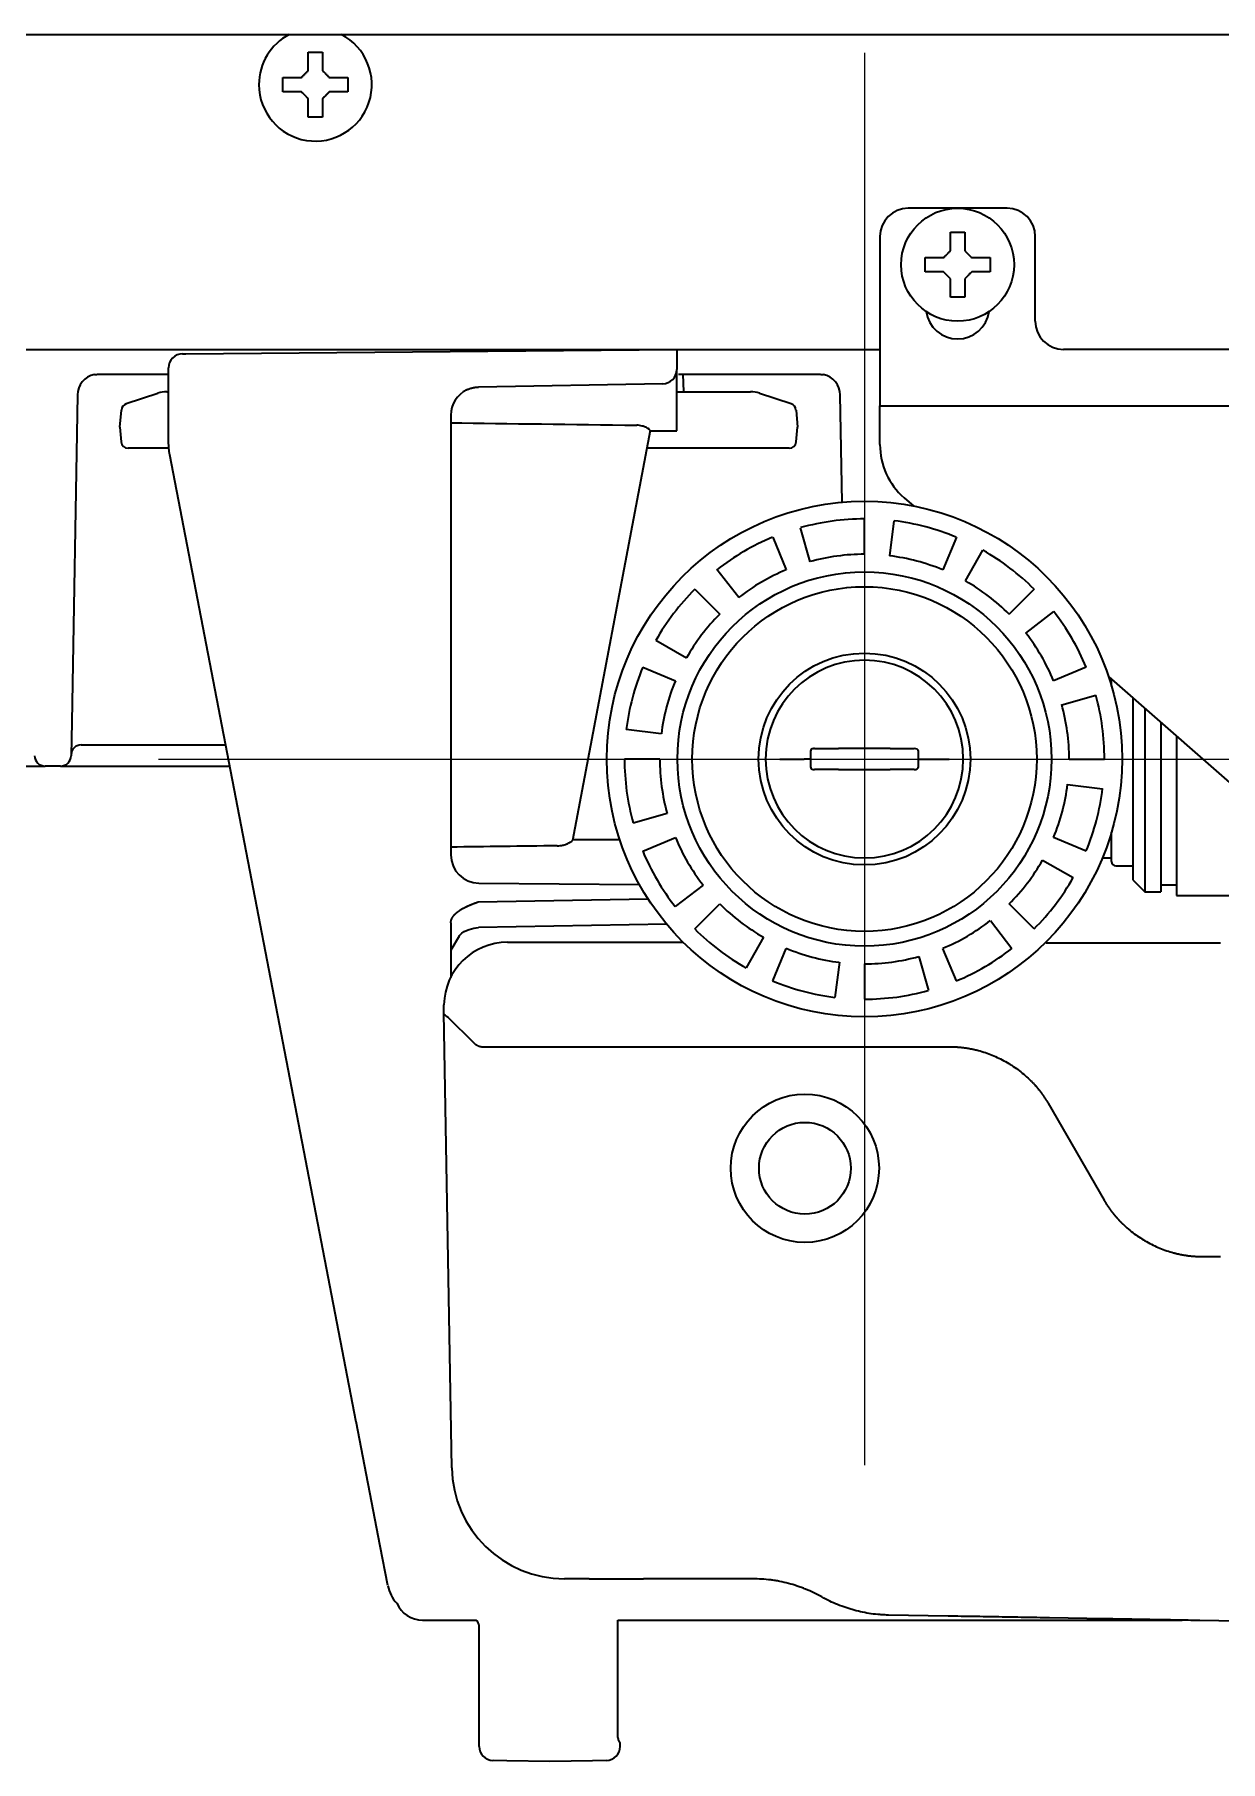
# Model space of a CAD drawing. Extents: x 5997 to 10491, y -672 to 3388.
# Drawn here: x 6518.2 to 6602.2, y 1270.9 to 1393.1 of the extents above; entities that cross this region are included whole.
import ezdxf

# ---------------------------------------------------------------- set-up
doc = ezdxf.new("R2010")
doc.units = 0
doc.header["$LTSCALE"] = 5
doc.layers.get('0').update_dxf_attribs({"linetype": 'CONTINUOUS', "lineweight": 0})
doc.layers.add('1', color=7, linetype='CONTINUOUS', true_color=0xffffff)

msp = doc.modelspace()

# ---------------------------------------------------------------- linework, layer by layer
at = {"color": 4}
for p, q in [((6576.97, 1391.83), (6576.97, 1291.83)), ((6526.97, 1341.83), (6626.97, 1341.83))]:
    msp.add_line(p, q, dxfattribs=at)
at = {"layer": '1', "color": 7, "linetype": 'Continuous', "lineweight": 35}
for p, q in [((6032.57, 1393.13), (6824.57, 1393.13)), ((6535.77, 1389.58), (6535.77, 1390.08)), ((6535.77, 1389.08), (6535.77, 1389.58)), ((6540.37, 1390.08), (6540.37, 1389.58)), ((6540.37, 1389.58), (6540.37, 1389.08)), ((6587.07, 1380.83), (6580.07, 1380.83)), ((6578.07, 1378.83), (6578.07, 1368.83)), ((6583.07, 1379.13), (6583.57, 1379.13)), ((6583.57, 1379.13), (6584.07, 1379.13)), ((6589.07, 1372.83), (6589.07, 1378.83)), ((6583.57, 1374.53), (6583.07, 1374.53)), ((6584.07, 1374.53), (6583.57, 1374.53)), ((6000.57, 1370.83), (6578.07, 1370.83)), ((6528.9, 1370.52), (6563.67, 1370.83)), ((6555.82, 1370.76), (6555.81, 1370.83)), ((6560.18, 1370.8), (6560.34, 1370.83)), ((6563.67, 1370.83), (6563.67, 1370.58)), ((6641.07, 1370.83), (6591.07, 1370.83)), ((6527.67, 1364.3), (6527.67, 1369.52)), ((6528.66, 1370.52), (6528.9, 1370.52)), ((6563.67, 1370.58), (6563.67, 1369.4)), ((6522.71, 1369.08), (6527.67, 1369.08)), ((6562.69, 1368.4), (6549.63, 1368.17)), ((6563.67, 1365.08), (6563.67, 1369.36)), ((6563.79, 1369.08), (6566.57, 1369.08)), ((6564.17, 1367.83), (6564.13, 1369.08)), ((6566.57, 1369.08), (6567.48, 1369.08)), ((6568.16, 1369.08), (6573.76, 1369.08)), ((6578.07, 1368.83), (6578.07, 1366.83)), ((6521.21, 1367.6), (6520.81, 1344.46)), ((6526.91, 1367.72), (6524.67, 1366.97)), ((6527.55, 1367.83), (6527.67, 1367.83)), ((6563.67, 1367.83), (6564.22, 1367.83)), ((6564.22, 1367.83), (6568.9, 1367.83)), ((6571.78, 1366.97), (6569.53, 1367.72)), ((6575.39, 1360.01), (6575.26, 1367.6)), ((6524.22, 1365.33), (6524.33, 1366.54)), ((6547.67, 1366.17), (6547.67, 1335)), ((6572.12, 1366.54), (6572.22, 1365.33)), ((6578.07, 1365.83), (6578.07, 1366.83)), ((6578.07, 1366.83), (6653.07, 1366.83)), ((6578.07, 1364.09), (6578.07, 1365.83)), ((6524.22, 1365.33), (6524.31, 1364.28)), ((6561.78, 1365.09), (6556.28, 1336.06)), ((6561.77, 1365.08), (6563.67, 1365.08)), ((6572.13, 1364.28), (6572.22, 1365.33)), ((6527.7, 1363.83), (6524.81, 1363.83)), ((6540.96, 1294.88), (6527.76, 1363.36)), ((6564.22, 1363.83), (6561.54, 1363.83)), ((6571.63, 1363.83), (6564.22, 1363.83)), ((6579.78, 1360.33), (6580.46, 1359.74)), ((6576.97, 1356.33), (6576.97, 1358.83)), ((6578.76, 1356.22), (6579.07, 1358.7)), ((6570.47, 1357.53), (6571.42, 1355.22)), ((6573.12, 1355.8), (6572.45, 1358.21)), ((6583.48, 1357.53), (6582.52, 1355.22)), ((6584.13, 1354.44), (6585.36, 1356.61)), ((6568.06, 1353.26), (6566.52, 1355.24)), ((6564.95, 1353.85), (6566.72, 1352.08)), ((6588.99, 1353.85), (6587.23, 1352.08)), ((6588.41, 1350.74), (6590.38, 1352.28)), ((6564.36, 1348.98), (6562.19, 1350.22)), ((6561.27, 1348.33), (6563.58, 1347.38)), ((6592.68, 1348.33), (6590.37, 1347.38)), ((6594.27, 1347.65), (6614.72, 1329.75)), ((6594.47, 1347), (6594.47, 1347.47)), ((6590.95, 1345.68), (6593.36, 1346.35)), ((6595.97, 1346.16), (6595.97, 1341.83)), ((6596.82, 1345.41), (6596.82, 1341.83)), ((6520.81, 1344.46), (6520.77, 1342.06)), ((6562.58, 1343.61), (6560.1, 1343.92)), ((6597.97, 1344.41), (6597.97, 1341.83)), ((6521.47, 1342.83), (6522.41, 1342.83)), ((6522.41, 1342.83), (6531.42, 1342.83)), ((6573.44, 1342.58), (6574.4, 1342.58)), ((6574.4, 1342.58), (6575.14, 1342.58)), ((6578.8, 1342.58), (6575.14, 1342.58)), ((6578.8, 1342.58), (6579.54, 1342.58)), ((6579.54, 1342.58), (6580.5, 1342.58)), ((6599.07, 1343.45), (6599.07, 1341.83)), ((6517.08, 1341.33), (6518.93, 1341.33)), ((6520.02, 1341.33), (6518.93, 1341.33)), ((6520.02, 1341.33), (6521.67, 1341.33)), ((6521.67, 1341.33), (6532.01, 1341.33)), ((6562.47, 1341.83), (6559.97, 1341.83)), ((6570.97, 1341.83), (6572.69, 1341.83)), ((6573.15, 1342.38), (6573.15, 1341.83)), ((6573.15, 1341.83), (6573.15, 1341.28)), ((6580.79, 1341.83), (6580.8, 1342.38)), ((6580.8, 1341.28), (6580.79, 1341.83)), ((6581.26, 1341.83), (6582.97, 1341.83)), ((6591.47, 1341.83), (6593.97, 1341.83)), ((6595.97, 1341.83), (6595.97, 1333.28)), ((6596.82, 1341.83), (6596.82, 1332.43)), ((6597.97, 1341.83), (6597.97, 1332.43)), ((6599.07, 1341.83), (6599.07, 1332.18)), ((6574.4, 1341.08), (6573.44, 1341.08)), ((6575.14, 1341.08), (6574.4, 1341.08)), ((6575.14, 1341.08), (6578.8, 1341.08)), ((6579.54, 1341.08), (6578.8, 1341.08)), ((6580.5, 1341.08), (6579.54, 1341.08)), ((6591.36, 1340.04), (6593.84, 1339.73)), ((6563, 1337.97), (6560.59, 1337.3)), ((6594.47, 1334.58), (6594.47, 1336.65)), ((6559.64, 1336.11), (6556.29, 1336.11)), ((6561.27, 1335.32), (6563.58, 1336.28)), ((6592.68, 1335.32), (6590.37, 1336.28)), ((6589.58, 1334.67), (6591.76, 1333.44)), ((6593.83, 1334.83), (6594.47, 1334.83)), ((6594.77, 1334.28), (6595.97, 1334.28)), ((6549.66, 1333.04), (6561.03, 1332.94)), ((6565.54, 1332.91), (6563.56, 1331.38)), ((6595.97, 1333.28), (6596.82, 1332.43)), ((6597.97, 1332.93), (6599.07, 1332.93)), ((6549.64, 1331.73), (6561.63, 1331.94)), ((6564.95, 1329.81), (6566.72, 1331.57)), ((6588.99, 1329.81), (6587.23, 1331.57)), ((6596.82, 1332.43), (6597.97, 1332.43)), ((6599.07, 1332.18), (6609.47, 1332.18)), ((6585.89, 1330.39), (6587.42, 1328.42)), ((6547.67, 1330.23), (6547.67, 1326.4)), ((6547.67, 1330.19), (6547.67, 1326.37)), ((6548.26, 1329.29), (6547.67, 1328.31)), ((6562.97, 1330.13), (6549.64, 1329.9)), ((6569.82, 1329.21), (6568.58, 1327.04)), ((6551.68, 1328.86), (6551.88, 1328.86)), ((6551.88, 1328.86), (6553.62, 1328.86)), ((6553.62, 1328.86), (6553.62, 1328.86)), ((6553.62, 1328.86), (6554.32, 1328.86)), ((6554.32, 1328.86), (6557.57, 1328.86)), ((6557.57, 1328.86), (6562.88, 1328.86)), ((6562.88, 1328.86), (6564.13, 1328.86)), ((6570.47, 1326.12), (6571.42, 1328.43)), ((6580.83, 1327.85), (6581.5, 1325.44)), ((6583.48, 1326.12), (6582.52, 1328.43)), ((6589.85, 1328.83), (6593.8, 1328.83)), ((6600.87, 1328.83), (6602.19, 1328.83)), ((6575.19, 1327.44), (6574.88, 1324.96)), ((6576.97, 1327.33), (6576.97, 1324.83)), ((6547.17, 1323.86), (6547.18, 1324.44)), ((6547.17, 1323.86), (6547.17, 1323.86)), ((6547.74, 1291.65), (6547.17, 1323.86)), ((6547.51, 1323.52), (6549.23, 1321.8)), ((6549.93, 1321.46), (6553.19, 1321.46)), ((6553.19, 1321.46), (6562.84, 1321.46)), ((6562.84, 1321.46), (6583.05, 1321.46)), ((6589.98, 1317.46), (6593.94, 1310.61)), ((6600.87, 1306.61), (6602.19, 1306.61)), ((6542.66, 1286.1), (6540.96, 1294.92)), ((6543.2, 1283.31), (6542.66, 1286.1)), ((6555.8, 1283.79), (6555.73, 1283.79)), ((6557.47, 1283.79), (6555.8, 1283.79)), ((6557.47, 1283.79), (6558.15, 1283.79)), ((6558.15, 1283.79), (6558.15, 1283.79)), ((6558.15, 1283.79), (6561.31, 1283.79)), ((6563.24, 1283.79), (6561.31, 1283.79)), ((6569.05, 1283.79), (6563.24, 1283.79)), ((6545.67, 1280.86), (6549.47, 1280.86)), ((6549.67, 1271.93), (6549.67, 1280.46)), ((6559.5, 1272.71), (6559.5, 1280.86)), ((6559.5, 1280.86), (6567.19, 1280.86)), ((6569.67, 1280.86), (6569.67, 1280.86)), ((6569.68, 1280.86), (6599.47, 1280.86)), ((6582.91, 1281.15), (6578.68, 1281.22)), ((6594.04, 1280.96), (6590.08, 1281.03)), ((6602.08, 1280.82), (6600.73, 1280.84)), ((6604.97, 1280.76), (6602.08, 1280.82)), ((6559.67, 1272.2), (6559.66, 1272.2)), ((6559.67, 1271.93), (6559.67, 1272.2)), ((6551.64, 1270.91), (6550.66, 1270.93)), ((6554.67, 1270.86), (6551.64, 1270.91)), ((6557.71, 1270.91), (6554.67, 1270.86)), ((6558.69, 1270.93), (6557.71, 1270.91))]:
    msp.add_line(p, q, dxfattribs=at)
at = {"layer": '1', "color": 51, "linetype": 'Continuous', "lineweight": 13}
for p, q in [((6558.72, 1370.83), (6558.72, 1370.78)), ((6561.65, 1370.81), (6561.65, 1370.83)), ((6587.19, 1352.12), (6587.27, 1352.12))]:
    msp.add_line(p, q, dxfattribs=at)
at = {"layer": '1', "color": 7, "linetype": 'Continuous', "lineweight": 35}
for centre, radius in [((6583.57, 1376.83), 4), ((6576.97, 1341.83), 18.25), ((6576.97, 1341.83), 13.25), ((6576.97, 1341.83), 12.2), ((6576.97, 1341.83), 7.5), ((6572.75, 1312.86), 5.25), ((6572.75, 1312.86), 3.25)]:
    msp.add_circle(centre, radius, dxfattribs=at)
for centre, radius, start, end in [((6538.07, 1389.58), 4, 117.4387, 180), ((6538.07, 1389.58), 4, 180, 62.5557), ((6580.07, 1378.83), 2, 90, 180), ((6587.07, 1378.83), 2, 0, 90), ((6583.57, 1373.83), 2.25, 188.2517, 351.7479), ((6591.07, 1372.83), 2, 180, 270), ((6528.67, 1369.52), 1, 90.5, 180), ((6562.67, 1369.4), 1, 271, 0), ((6522.71, 1367.58), 1.5, 101.3798, 179), ((6573.76, 1367.58), 1.5, 1, 78.6202), ((6524.83, 1366.5), 0.5, 108.4349, 175), ((6527.55, 1365.83), 2, 90, 108.4349), ((6549.67, 1366.17), 2, 116.0619, 180), ((6568.9, 1365.83), 2, 71.5651, 90), ((6571.62, 1366.5), 0.5, 5, 71.5651), ((6524.81, 1364.33), 0.5, 185, 270), ((6571.63, 1364.33), 0.5, 270, 355), ((6583.07, 1364.09), 5, 180, 228.8052), ((6576.97, 1341.83), 17, 90, 105.4286), ((6576.97, 1341.83), 17, 67.5, 82.9286), ((6576.97, 1341.83), 17, 112.5, 127.9286), ((6576.97, 1341.83), 14.5, 90, 105.4286), ((6576.97, 1341.83), 14.5, 67.5, 82.9286), ((6576.97, 1341.83), 17, 45, 60.4286), ((6576.97, 1341.83), 14.5, 112.5, 127.9286), ((6576.97, 1341.83), 17, 135, 150.4286), ((6576.97, 1341.83), 14.5, 45, 60.4286), ((6576.97, 1341.83), 17, 22.5, 37.9286), ((6576.97, 1341.83), 14.5, 135, 150.4286), ((6576.97, 1341.83), 14.5, 22.5, 37.9286), ((6576.97, 1341.83), 7, 90, 180), ((6576.97, 1341.83), 7, 90, 180), ((6576.97, 1341.83), 7, 0, 90), ((6576.97, 1341.83), 17, 157.5, 172.9286), ((6576.97, 1341.83), 14.5, 157.5, 172.9286), ((6576.97, 1341.83), 17, 0, 15.4286), ((6576.97, 1341.83), 14.5, 0, 15.4286), ((6521.47, 1342.13), 0.7, 90, 179), ((6518.93, 1342.08), 0.75, 181, 270), ((6520.02, 1342.08), 0.75, 270, 359), ((6576.97, 1341.83), 17, 180, 195.4286), ((6576.97, 1341.83), 14.5, 180, 195.4286), ((6576.97, 1341.83), 7, 180, 0), ((6576.97, 1341.83), 14.5, 337.5, 352.9286), ((6576.97, 1341.83), 17, 337.5, 352.9286), ((6576.97, 1341.83), 17, 202.5, 217.9286), ((6576.97, 1341.83), 14.5, 202.5, 217.9286), ((6549.67, 1335.04), 2, 180, 269.5278), ((6576.97, 1341.83), 14.5, 315, 330.4286), ((6594.77, 1334.58), 0.3, 180, 270), ((6576.97, 1341.83), 17, 315, 330.4286), ((6576.97, 1341.83), 14.5, 225, 240.4286), ((6576.97, 1341.83), 14.5, 292.5, 307.9286), ((6576.97, 1341.83), 17, 225, 240.4286), ((6551.68, 1324.36), 4.5, 90, 179), ((6576.97, 1341.83), 14.5, 247.5, 262.9286), ((6576.97, 1341.83), 14.5, 270, 285.4286), ((6576.97, 1341.83), 17, 292.5, 307.9286), ((6576.97, 1341.83), 17, 247.5, 262.9286), ((6576.97, 1341.83), 17, 270, 285.4286), ((6555.73, 1291.79), 8, 181, 270), ((6545.66, 1283.78), 2.5, 190.9111, 223.3528), ((6549.17, 1280.46), 0.5, 0, 53.9152), ((6550.67, 1271.93), 1, 180, 269), ((6558.67, 1271.93), 1, 271, 0)]:
    msp.add_arc(centre, radius, start, end, dxfattribs=at)
for centre, major_axis, ratio, start_param, end_param in [((6635.08, 1367.33), (131.19, 0.01), 0.017151, 3.98317, 4.110917), ((6573.44, 1342.38), (-0.296, 0.003), 0.67619, 4.728153, 6.29895), ((6580.5, 1342.38), (0.296, 0.003), 0.67619, 6.267421, 7.838217), ((6573.44, 1341.28), (0.296, 0.003), 0.67619, 3.125828, 4.696625), ((6580.5, 1341.28), (-0.296, 0.003), 0.67619, 1.586561, 3.157357), ((6628.74, 1333.83), (131.19, 0.01), 0.017151, 2.165777, 2.23696), ((6554.9, 1333.96), (0.009, 1), 0.017176, 2.955244, 3.141593), ((6545.67, 1282.86), (-1.41, -1.41), 0.999695, 5.907412, 7.068431)]:
    msp.add_ellipse(centre, major_axis=major_axis, ratio=ratio, start_param=start_param, end_param=end_param, dxfattribs=at)
for points, degree in [([(6537.57, 1390.58), (6537.57, 1390.63), (6537.57, 1390.74), (6537.57, 1390.9), (6537.57, 1391.06), (6537.57, 1391.21), (6537.57, 1391.37), (6537.57, 1391.52), (6537.57, 1391.69), (6537.57, 1391.81), (6537.57, 1391.88)], 3), ([(6537.57, 1391.88), (6537.74, 1391.88), (6538.07, 1391.88), (6538.41, 1391.88), (6538.57, 1391.88)], 3), ([(6537.07, 1390.08), (6537.1, 1390.1), (6537.14, 1390.15), (6537.22, 1390.22), (6537.29, 1390.29), (6537.36, 1390.36), (6537.43, 1390.43), (6537.5, 1390.5), (6537.55, 1390.55), (6537.57, 1390.58)], 3), ([(6538.57, 1390.58), (6538.6, 1390.55), (6538.65, 1390.5), (6538.72, 1390.43), (6538.8, 1390.35), (6538.87, 1390.28), (6538.93, 1390.21), (6539, 1390.15), (6539.05, 1390.1), (6539.07, 1390.08)], 3), ([(6537.07, 1389.08), (6537.02, 1389.08), (6536.91, 1389.08), (6536.75, 1389.08), (6536.59, 1389.08), (6536.43, 1389.08), (6536.28, 1389.08), (6536.13, 1389.08), (6535.96, 1389.08), (6535.84, 1389.08), (6535.77, 1389.08)], 3), ([(6537.57, 1388.58), (6537.55, 1388.6), (6537.5, 1388.65), (6537.42, 1388.73), (6537.35, 1388.8), (6537.28, 1388.87), (6537.21, 1388.94), (6537.14, 1389.01), (6537.1, 1389.05), (6537.07, 1389.08)], 3), ([(6539.07, 1389.08), (6539.05, 1389.05), (6539, 1389), (6538.93, 1388.93), (6538.86, 1388.86), (6538.79, 1388.79), (6538.72, 1388.72), (6538.64, 1388.65), (6538.6, 1388.6), (6538.57, 1388.58)], 3), ([(6539.07, 1390.08), (6539.13, 1390.08), (6539.24, 1390.08), (6539.4, 1390.08), (6539.56, 1390.08), (6539.71, 1390.08), (6539.86, 1390.08), (6540.02, 1390.08), (6540.19, 1390.08), (6540.31, 1390.08), (6540.37, 1390.08)], 3), ([(6538.57, 1388.58), (6538.57, 1388.52), (6538.57, 1388.41), (6538.57, 1388.25), (6538.57, 1388.09), (6538.57, 1387.94), (6538.57, 1387.79), (6538.57, 1387.63), (6538.57, 1387.46), (6538.57, 1387.34), (6538.57, 1387.28)], 3), ([(6538.57, 1387.28), (6538.41, 1387.28), (6538.07, 1387.28), (6537.74, 1387.28), (6537.57, 1387.28)], 3), ([(6583.07, 1377.83), (6583.07, 1377.88), (6583.07, 1377.99), (6583.07, 1378.15), (6583.07, 1378.31), (6583.07, 1378.46), (6583.07, 1378.62), (6583.07, 1378.77), (6583.07, 1378.94), (6583.07, 1379.06), (6583.07, 1379.13)], 3), ([(6581.27, 1376.33), (6581.27, 1376.49), (6581.27, 1376.83), (6581.27, 1377.16), (6581.27, 1377.33)], 3), ([(6582.57, 1377.33), (6582.6, 1377.35), (6582.65, 1377.4), (6582.72, 1377.48), (6582.8, 1377.55), (6582.87, 1377.62), (6582.93, 1377.69), (6583, 1377.76), (6583.05, 1377.8), (6583.07, 1377.83)], 3), ([(6584.07, 1377.83), (6584.1, 1377.8), (6584.14, 1377.75), (6584.22, 1377.68), (6584.29, 1377.61), (6584.36, 1377.54), (6584.43, 1377.47), (6584.5, 1377.4), (6584.55, 1377.35), (6584.57, 1377.33)], 3), ([(6584.57, 1377.33), (6584.63, 1377.33), (6584.74, 1377.33), (6584.9, 1377.33), (6585.06, 1377.33), (6585.21, 1377.33), (6585.36, 1377.33), (6585.52, 1377.33), (6585.69, 1377.33), (6585.81, 1377.33), (6585.87, 1377.33)], 3), ([(6585.87, 1377.33), (6585.87, 1377.16), (6585.87, 1376.83), (6585.87, 1376.49), (6585.87, 1376.33)], 3), ([(6582.57, 1376.33), (6582.52, 1376.33), (6582.41, 1376.33), (6582.25, 1376.33), (6582.09, 1376.33), (6581.93, 1376.33), (6581.78, 1376.33), (6581.63, 1376.33), (6581.46, 1376.33), (6581.34, 1376.33), (6581.27, 1376.33)], 3), ([(6583.07, 1375.83), (6583.05, 1375.85), (6583, 1375.9), (6582.93, 1375.97), (6582.86, 1376.04), (6582.79, 1376.11), (6582.72, 1376.18), (6582.64, 1376.25), (6582.6, 1376.3), (6582.57, 1376.33)], 3), ([(6584.57, 1376.33), (6584.55, 1376.3), (6584.5, 1376.25), (6584.42, 1376.18), (6584.35, 1376.1), (6584.28, 1376.03), (6584.21, 1375.96), (6584.14, 1375.9), (6584.1, 1375.85), (6584.07, 1375.83)], 3), ([(6584.07, 1375.83), (6584.07, 1375.77), (6584.07, 1375.66), (6584.07, 1375.5), (6584.07, 1375.34), (6584.07, 1375.19), (6584.07, 1375.04), (6584.07, 1374.88), (6584.07, 1374.71), (6584.07, 1374.59), (6584.07, 1374.53)], 3), ([(6531.42, 1342.83), (6531.52, 1342.83), (6531.62, 1342.83), (6531.73, 1342.83)], 3), ([(6572.97, 1341.83), (6572.94, 1341.83), (6572.88, 1341.83), (6572.79, 1341.83), (6572.72, 1341.83), (6572.69, 1341.83)], 3), ([(6573.15, 1341.83), (6573.14, 1341.83), (6573.11, 1341.83), (6573.04, 1341.83), (6572.99, 1341.83), (6572.97, 1341.83)], 3), ([(6580.79, 1341.83), (6580.81, 1341.83), (6580.84, 1341.83), (6580.9, 1341.83), (6580.95, 1341.83), (6580.98, 1341.83)], 3), ([(6580.98, 1341.83), (6581.01, 1341.83), (6581.06, 1341.83), (6581.16, 1341.83), (6581.22, 1341.83), (6581.26, 1341.83)], 3), ([(6549.23, 1321.8), (6549.57, 1321.46), (6549.93, 1321.46)], 2)]:
    msp.add_open_spline(points, degree=degree, dxfattribs=at)
for points, degree, knots in [([(6538.57, 1391.88), (6538.57, 1391.67), (6538.57, 1391.46), (6538.57, 1391.14), (6538.57, 1391.03), (6538.57, 1390.8), (6538.57, 1390.69), (6538.57, 1390.58)], 3, [0, 0, 0, 0, 0.5, 0.5, 0.75, 0.75, 1, 1, 1, 1]), ([(6535.77, 1390.08), (6535.98, 1390.08), (6536.19, 1390.08), (6536.51, 1390.08), (6536.62, 1390.08), (6536.84, 1390.08), (6536.96, 1390.08), (6537.07, 1390.08)], 3, [0, 0, 0, 0, 0.5, 0.5, 0.75, 0.75, 1, 1, 1, 1]), ([(6540.37, 1389.08), (6540.17, 1389.08), (6539.96, 1389.08), (6539.64, 1389.08), (6539.53, 1389.08), (6539.3, 1389.08), (6539.19, 1389.08), (6539.07, 1389.08)], 3, [0, 0, 0, 0, 0.5, 0.5, 0.75, 0.75, 1, 1, 1, 1]), ([(6537.57, 1387.28), (6537.57, 1387.48), (6537.57, 1387.69), (6537.57, 1388.01), (6537.57, 1388.12), (6537.57, 1388.35), (6537.57, 1388.46), (6537.57, 1388.58)], 3, [0, 0, 0, 0, 0.5, 0.5, 0.75, 0.75, 1, 1, 1, 1]), ([(6584.07, 1379.13), (6584.07, 1378.92), (6584.07, 1378.71), (6584.07, 1378.39), (6584.07, 1378.28), (6584.07, 1378.05), (6584.07, 1377.94), (6584.07, 1377.83)], 3, [0, 0, 0, 0, 0.5, 0.5, 0.75, 0.75, 1, 1, 1, 1]), ([(6581.27, 1377.33), (6581.48, 1377.33), (6581.69, 1377.33), (6582.01, 1377.33), (6582.12, 1377.33), (6582.34, 1377.33), (6582.46, 1377.33), (6582.57, 1377.33)], 3, [0, 0, 0, 0, 0.5, 0.5, 0.75, 0.75, 1, 1, 1, 1]), ([(6583.07, 1374.53), (6583.07, 1374.73), (6583.07, 1374.94), (6583.07, 1375.26), (6583.07, 1375.37), (6583.07, 1375.6), (6583.07, 1375.71), (6583.07, 1375.83)], 3, [0, 0, 0, 0, 0.5, 0.5, 0.75, 0.75, 1, 1, 1, 1]), ([(6585.87, 1376.33), (6585.67, 1376.33), (6585.46, 1376.33), (6585.14, 1376.33), (6585.03, 1376.33), (6584.8, 1376.33), (6584.69, 1376.33), (6584.57, 1376.33)], 3, [0, 0, 0, 0, 0.5, 0.5, 0.75, 0.75, 1, 1, 1, 1]), ([(6522.42, 1369.05), (6522.47, 1369.06), (6522.52, 1369.06), (6522.61, 1369.07), (6522.66, 1369.08), (6522.71, 1369.08)], 3, [0, 0, 0, 0, 0.5, 0.5, 1, 1, 1, 1]), ([(6548.79, 1367.97), (6548.85, 1368), (6548.91, 1368.02), (6549.01, 1368.06), (6549.04, 1368.07), (6549.11, 1368.09), (6549.14, 1368.1), (6549.25, 1368.13), (6549.32, 1368.14), (6549.44, 1368.16), (6549.48, 1368.16), (6549.53, 1368.17), (6549.55, 1368.17), (6549.59, 1368.17), (6549.61, 1368.17), (6549.63, 1368.17)], 3, [0, 0, 0, 0, 0.25, 0.25, 0.375, 0.375, 0.5, 0.5, 0.75, 0.75, 0.875, 0.875, 0.9375, 0.9375, 1, 1, 1, 1]), ([(6567.48, 1369.08), (6567.54, 1369.08), (6567.59, 1369.08), (6567.7, 1369.08), (6567.76, 1369.08), (6567.84, 1369.08), (6567.87, 1369.08), (6567.93, 1369.08), (6567.96, 1369.08), (6568.05, 1369.08), (6568.11, 1369.08), (6568.16, 1369.08)], 3, [0, 0, 0, 0, 0.25, 0.25, 0.5, 0.5, 0.625, 0.625, 0.75, 0.75, 1, 1, 1, 1]), ([(6573.76, 1369.08), (6573.81, 1369.08), (6573.86, 1369.07), (6573.96, 1369.06), (6574.01, 1369.06), (6574.06, 1369.05)], 3, [0, 0, 0, 0, 0.5, 0.5, 1, 1, 1, 1]), ([(6561.78, 1365.09), (6561.78, 1365.1), (6561.77, 1365.11), (6561.76, 1365.13), (6561.75, 1365.14), (6561.74, 1365.15), (6561.73, 1365.16), (6561.7, 1365.19), (6561.67, 1365.21), (6561.62, 1365.24), (6561.6, 1365.25), (6561.57, 1365.27), (6561.55, 1365.28), (6561.49, 1365.32), (6561.44, 1365.34), (6561.36, 1365.37), (6561.34, 1365.38), (6561.28, 1365.4), (6561.26, 1365.4), (6561.17, 1365.43), (6561.11, 1365.44), (6560.98, 1365.46), (6560.91, 1365.47), (6560.85, 1365.47)], 3, [0, 0, 0, 0, 0.125, 0.125, 0.1875, 0.1875, 0.25, 0.25, 0.375, 0.375, 0.4375, 0.4375, 0.5, 0.5, 0.625, 0.625, 0.6875, 0.6875, 0.75, 0.75, 0.875, 0.875, 1, 1, 1, 1]), ([(6527.76, 1363.36), (6527.76, 1363.37), (6527.76, 1363.39), (6527.75, 1363.43), (6527.74, 1363.47), (6527.74, 1363.5), (6527.73, 1363.54), (6527.72, 1363.59), (6527.72, 1363.63), (6527.71, 1363.67), (6527.71, 1363.72), (6527.7, 1363.76), (6527.7, 1363.81), (6527.69, 1363.86), (6527.69, 1363.91), (6527.68, 1363.96), (6527.68, 1364.02), (6527.68, 1364.07), (6527.68, 1364.13), (6527.67, 1364.19), (6527.67, 1364.24), (6527.67, 1364.28), (6527.67, 1364.3)], 3, [0, 0, 0, 0, 0.036935, 0.075246, 0.114932, 0.155992, 0.198428, 0.24224, 0.287426, 0.333988, 0.381924, 0.431237, 0.481924, 0.533987, 0.587425, 0.642238, 0.698427, 0.755991, 0.81493, 0.875245, 0.936935, 1, 1, 1, 1]), ([(6555.21, 1335.69), (6555.28, 1335.69), (6555.35, 1335.69), (6555.45, 1335.71), (6555.48, 1335.71), (6555.53, 1335.72), (6555.55, 1335.72), (6555.58, 1335.73), (6555.6, 1335.74), (6555.68, 1335.76), (6555.74, 1335.77), (6555.82, 1335.8), (6555.85, 1335.81), (6555.9, 1335.83), (6555.93, 1335.84), (6556, 1335.88), (6556.04, 1335.9), (6556.09, 1335.92), (6556.1, 1335.93), (6556.12, 1335.94), (6556.15, 1335.95), (6556.19, 1335.98), (6556.22, 1336), (6556.23, 1336.01), (6556.24, 1336.01), (6556.25, 1336.02), (6556.25, 1336.02), (6556.27, 1336.04), (6556.28, 1336.05), (6556.28, 1336.06)], 3, [0, 0, 0, 0, 0.125, 0.125, 0.1875, 0.1875, 0.21875, 0.21875, 0.25, 0.25, 0.375, 0.375, 0.4375, 0.4375, 0.5, 0.5, 0.625, 0.625, 0.65625, 0.65625, 0.6875, 0.75, 0.8125, 0.8125, 0.84375, 0.84375, 0.875, 0.875, 1, 1, 1, 1]), ([(6547.67, 1330.23), (6547.67, 1330.47), (6547.84, 1330.7), (6547.99, 1330.91), (6548.27, 1331.1), (6548.51, 1331.26), (6548.86, 1331.42), (6549.02, 1331.49), (6549.22, 1331.57), (6549.37, 1331.63), (6549.64, 1331.73)], 2, [0, 0, 0, 0.25, 0.25, 0.5, 0.5, 0.75, 0.75, 0.875, 0.875, 1, 1, 1]), ([(6548.26, 1329.29), (6548.28, 1329.32), (6548.45, 1329.55), (6548.94, 1329.79), (6549.4, 1329.89), (6549.64, 1329.9)], 3, [0, 0, 0, 0, 0.066204, 0.548499, 1, 1, 1, 1]), ([(6593.8, 1328.83), (6593.95, 1328.83), (6594.1, 1328.83), (6594.39, 1328.83), (6594.54, 1328.83), (6594.98, 1328.83), (6595.27, 1328.83), (6596.16, 1328.83), (6596.74, 1328.83), (6597.92, 1328.83), (6598.51, 1328.83), (6599.69, 1328.83), (6600.28, 1328.83), (6600.87, 1328.83)], 3, [0, 0, 0, 0, 0.0625, 0.0625, 0.125, 0.125, 0.25, 0.25, 0.5, 0.5, 0.75, 0.75, 1, 1, 1, 1]), ([(6547.51, 1323.52), (6547.51, 1323.52), (6547.5, 1323.53), (6547.49, 1323.53), (6547.47, 1323.55), (6547.42, 1323.57), (6547.39, 1323.59), (6547.32, 1323.63), (6547.29, 1323.66), (6547.2, 1323.74), (6547.17, 1323.8), (6547.17, 1323.86)], 3, [0, 0, 0, 0, 0.03125, 0.03125, 0.0625, 0.125, 0.25, 0.25, 0.5, 0.5, 1, 1, 1, 1]), ([(6583.05, 1321.46), (6583.07, 1321.46), (6583.1, 1321.46), (6583.14, 1321.46), (6583.18, 1321.46), (6583.23, 1321.46), (6583.27, 1321.46), (6583.31, 1321.46), (6583.36, 1321.46), (6583.4, 1321.45), (6583.44, 1321.45), (6583.49, 1321.45), (6583.53, 1321.45), (6583.57, 1321.44), (6583.62, 1321.44), (6583.66, 1321.44), (6583.7, 1321.43), (6583.75, 1321.43), (6583.79, 1321.43), (6583.83, 1321.42), (6583.88, 1321.42), (6583.92, 1321.41), (6583.96, 1321.41), (6584.01, 1321.4), (6584.05, 1321.39), (6584.09, 1321.39), (6584.14, 1321.38), (6584.18, 1321.38), (6584.23, 1321.37), (6584.27, 1321.36), (6584.31, 1321.36), (6584.36, 1321.35), (6584.4, 1321.34), (6584.44, 1321.33), (6584.49, 1321.32), (6584.53, 1321.32), (6584.57, 1321.31), (6584.62, 1321.3), (6584.66, 1321.29), (6584.7, 1321.28), (6584.75, 1321.27), (6584.79, 1321.26), (6584.83, 1321.25), (6584.88, 1321.24), (6584.92, 1321.23), (6584.96, 1321.22), (6585.01, 1321.21), (6585.2, 1321.16), (6585.54, 1321.05), (6586.03, 1320.87), (6586.5, 1320.66), (6586.97, 1320.42), (6587.41, 1320.15), (6587.84, 1319.85), (6588.26, 1319.52), (6588.55, 1319.26), (6588.71, 1319.1), (6588.77, 1319.04), (6588.83, 1318.98), (6588.88, 1318.93), (6588.94, 1318.87), (6588.99, 1318.81), (6589.05, 1318.75), (6589.1, 1318.69), (6589.16, 1318.62), (6589.21, 1318.56), (6589.26, 1318.5), (6589.31, 1318.43), (6589.37, 1318.37), (6589.42, 1318.3), (6589.47, 1318.24), (6589.52, 1318.17), (6589.57, 1318.1), (6589.62, 1318.03), (6589.66, 1317.96), (6589.71, 1317.89), (6589.76, 1317.82), (6589.8, 1317.75), (6589.85, 1317.68), (6589.89, 1317.61), (6589.94, 1317.54), (6589.97, 1317.49), (6589.98, 1317.46)], 3, [0, 0, 0, 0, 0.005159, 0.010321, 0.015487, 0.020656, 0.025829, 0.031005, 0.036185, 0.041369, 0.046557, 0.051749, 0.056944, 0.062143, 0.067347, 0.072554, 0.077765, 0.08298, 0.088199, 0.093423, 0.09865, 0.103882, 0.109118, 0.114358, 0.119602, 0.124851, 0.130103, 0.135361, 0.140622, 0.145888, 0.151158, 0.156433, 0.161712, 0.166996, 0.172284, 0.177577, 0.182874, 0.188176, 0.193482, 0.198793, 0.204108, 0.209428, 0.214753, 0.220082, 0.225416, 0.230755, 0.236098, 0.241446, 0.302414, 0.36414, 0.426616, 0.489829, 0.551404, 0.613953, 0.677452, 0.741888, 0.751493, 0.761122, 0.770777, 0.780457, 0.790162, 0.799893, 0.809649, 0.81943, 0.829237, 0.839069, 0.848927, 0.85881, 0.86872, 0.878655, 0.888617, 0.898605, 0.90862, 0.918661, 0.92873, 0.938826, 0.94895, 0.959102, 0.969283, 0.979492, 0.989731, 1, 1, 1, 1]), ([(6593.94, 1310.61), (6593.94, 1310.6), (6593.96, 1310.57), (6593.98, 1310.54), (6594, 1310.5), (6594.02, 1310.47), (6594.05, 1310.43), (6594.07, 1310.39), (6594.09, 1310.36), (6594.11, 1310.32), (6594.13, 1310.29), (6594.16, 1310.25), (6594.18, 1310.22), (6594.2, 1310.18), (6594.23, 1310.15), (6594.25, 1310.12), (6594.27, 1310.08), (6594.3, 1310.05), (6594.32, 1310.01), (6594.34, 1309.98), (6594.37, 1309.95), (6594.39, 1309.91), (6594.42, 1309.88), (6594.44, 1309.85), (6594.47, 1309.82), (6594.49, 1309.78), (6594.52, 1309.75), (6594.54, 1309.72), (6594.57, 1309.69), (6594.59, 1309.66), (6594.62, 1309.62), (6594.64, 1309.59), (6594.67, 1309.56), (6594.7, 1309.53), (6594.72, 1309.5), (6594.75, 1309.47), (6594.77, 1309.44), (6594.8, 1309.41), (6594.83, 1309.38), (6594.85, 1309.35), (6594.88, 1309.32), (6594.91, 1309.29), (6594.93, 1309.26), (6594.96, 1309.23), (6594.99, 1309.2), (6595.01, 1309.17), (6595.04, 1309.14), (6595.07, 1309.11), (6595.1, 1309.08), (6595.13, 1309.06), (6595.15, 1309.03), (6595.18, 1309), (6595.21, 1308.97), (6595.24, 1308.95), (6595.38, 1308.8), (6595.66, 1308.55), (6596.08, 1308.22), (6596.51, 1307.93), (6596.95, 1307.66), (6597.42, 1307.41), (6597.89, 1307.2), (6598.38, 1307.02), (6598.73, 1306.91), (6598.96, 1306.85), (6599.04, 1306.83), (6599.13, 1306.81), (6599.22, 1306.79), (6599.3, 1306.77), (6599.39, 1306.76), (6599.48, 1306.74), (6599.56, 1306.72), (6599.65, 1306.71), (6599.74, 1306.7), (6599.82, 1306.68), (6599.91, 1306.67), (6600, 1306.66), (6600.08, 1306.65), (6600.17, 1306.64), (6600.26, 1306.64), (6600.35, 1306.63), (6600.43, 1306.62), (6600.52, 1306.62), (6600.61, 1306.62), (6600.69, 1306.61), (6600.78, 1306.61), (6600.84, 1306.61), (6600.87, 1306.61)], 3, [0, 0, 0, 0, 0.005051, 0.010095, 0.015132, 0.02016, 0.025182, 0.030196, 0.035203, 0.040202, 0.045195, 0.05018, 0.055158, 0.060129, 0.065092, 0.070049, 0.074999, 0.079942, 0.084878, 0.089807, 0.094729, 0.099644, 0.104553, 0.109455, 0.11435, 0.119238, 0.124119, 0.128994, 0.133862, 0.138723, 0.143578, 0.148426, 0.153268, 0.158102, 0.162931, 0.167752, 0.172567, 0.177376, 0.182177, 0.186973, 0.191761, 0.196544, 0.201319, 0.206088, 0.210851, 0.215607, 0.220356, 0.225099, 0.229835, 0.234565, 0.239288, 0.244004, 0.248714, 0.253418, 0.258115, 0.322508, 0.38599, 0.44855, 0.510167, 0.573423, 0.635913, 0.697625, 0.75855, 0.769227, 0.779887, 0.790529, 0.801154, 0.811762, 0.822353, 0.832927, 0.843485, 0.854026, 0.864551, 0.87506, 0.885553, 0.89603, 0.906492, 0.916939, 0.92737, 0.937788, 0.948191, 0.958579, 0.968954, 0.979316, 0.989664, 1, 1, 1, 1]), ([(6573.95, 1282.51), (6573.58, 1282.72), (6573.2, 1282.9), (6572.7, 1283.1), (6572.6, 1283.14), (6572.4, 1283.21), (6572.3, 1283.25), (6572, 1283.35), (6571.59, 1283.47), (6571.17, 1283.57), (6570.86, 1283.63), (6570.75, 1283.65), (6570.54, 1283.68), (6570.43, 1283.7), (6569.91, 1283.76), (6569.48, 1283.79), (6569.05, 1283.79)], 3, [0, 0, 0, 0, 0.25, 0.25, 0.3125, 0.3125, 0.375, 0.375, 0.5, 0.625, 0.625, 0.6875, 0.6875, 0.75, 0.75, 1, 1, 1, 1]), ([(6578.68, 1281.22), (6578.58, 1281.23), (6578.47, 1281.23), (6578.27, 1281.24), (6578.16, 1281.25), (6577.86, 1281.27), (6577.65, 1281.29), (6577.04, 1281.38), (6576.64, 1281.46), (6576.14, 1281.6), (6576.04, 1281.63), (6575.89, 1281.67), (6575.84, 1281.69), (6575.75, 1281.72), (6575.5, 1281.8), (6575.26, 1281.89), (6574.69, 1282.12), (6574.32, 1282.3), (6573.95, 1282.51)], 3, [0, 0, 0, 0, 0.0625, 0.0625, 0.125, 0.125, 0.25, 0.25, 0.5, 0.5, 0.5625, 0.5625, 0.59375, 0.59375, 0.625, 0.75, 0.75, 1, 1, 1, 1]), ([(6567.19, 1280.86), (6567.2, 1280.86), (6567.22, 1280.86), (6567.25, 1280.86), (6567.27, 1280.86), (6567.3, 1280.86), (6567.32, 1280.86), (6567.34, 1280.86), (6567.37, 1280.86), (6567.39, 1280.86), (6567.41, 1280.86), (6567.43, 1280.86), (6567.45, 1280.86), (6567.47, 1280.86), (6567.49, 1280.86), (6567.51, 1280.86), (6567.52, 1280.86), (6567.54, 1280.86), (6567.56, 1280.86), (6567.57, 1280.86), (6567.59, 1280.86), (6567.6, 1280.86), (6567.62, 1280.86), (6567.63, 1280.86), (6567.64, 1280.86), (6567.65, 1280.86), (6567.66, 1280.86), (6567.67, 1280.86), (6567.68, 1280.86), (6567.69, 1280.86), (6567.7, 1280.86), (6567.71, 1280.86), (6567.71, 1280.86), (6567.72, 1280.86), (6567.73, 1280.86), (6567.73, 1280.86), (6567.75, 1280.86), (6567.79, 1280.86), (6567.84, 1280.86), (6567.89, 1280.86), (6567.94, 1280.86), (6567.99, 1280.86), (6568.04, 1280.86), (6568.09, 1280.86), (6568.14, 1280.86), (6568.18, 1280.86), (6568.29, 1280.86), (6568.46, 1280.86), (6568.68, 1280.86), (6568.86, 1280.86), (6569.01, 1280.86), (6569.11, 1280.86), (6569.2, 1280.86), (6569.27, 1280.86), (6569.34, 1280.86), (6569.4, 1280.86), (6569.46, 1280.86), (6569.5, 1280.86), (6569.53, 1280.86), (6569.54, 1280.86), (6569.56, 1280.86), (6569.57, 1280.86), (6569.59, 1280.86), (6569.6, 1280.86), (6569.61, 1280.86), (6569.62, 1280.86), (6569.63, 1280.86), (6569.64, 1280.86), (6569.65, 1280.86), (6569.65, 1280.86), (6569.66, 1280.86), (6569.67, 1280.86), (6569.67, 1280.86), (6569.67, 1280.86), (6569.67, 1280.86), (6569.67, 1280.86), (6569.67, 1280.86)], 3, [0, 0, 0, 0, 0.006462, 0.012777, 0.018944, 0.024963, 0.030832, 0.036553, 0.042124, 0.047544, 0.052813, 0.05793, 0.062896, 0.067708, 0.072366, 0.07687, 0.081218, 0.085411, 0.089447, 0.093326, 0.097047, 0.10061, 0.104013, 0.107257, 0.11034, 0.113262, 0.116023, 0.118621, 0.121057, 0.123329, 0.125439, 0.127384, 0.129164, 0.13078, 0.132231, 0.133516, 0.134635, 0.148074, 0.161433, 0.174714, 0.187919, 0.20105, 0.214108, 0.227095, 0.240012, 0.25286, 0.26564, 0.333697, 0.398831, 0.460987, 0.520084, 0.55535, 0.590493, 0.625548, 0.660543, 0.695501, 0.730444, 0.76539, 0.778693, 0.791962, 0.805197, 0.818398, 0.831566, 0.844701, 0.857804, 0.870875, 0.883915, 0.896924, 0.909904, 0.922854, 0.935777, 0.948672, 0.961541, 0.974384, 0.987204, 1, 1, 1, 1]), ([(6590.08, 1281.03), (6589.79, 1281.03), (6589.49, 1281.04), (6588.89, 1281.05), (6588.59, 1281.05), (6587.69, 1281.07), (6587.1, 1281.08), (6585.9, 1281.1), (6585.3, 1281.11), (6584.11, 1281.13), (6583.51, 1281.14), (6582.91, 1281.15)], 3, [0, 0, 0, 0, 0.125, 0.125, 0.25, 0.25, 0.5, 0.5, 0.75, 0.75, 1, 1, 1, 1]), ([(6600.73, 1280.84), (6600.17, 1280.85), (6599.61, 1280.86), (6598.5, 1280.88), (6597.94, 1280.89), (6596.83, 1280.91), (6596.27, 1280.92), (6595.43, 1280.93), (6595.15, 1280.94), (6594.74, 1280.94), (6594.6, 1280.95), (6594.32, 1280.95), (6594.18, 1280.95), (6594.04, 1280.96)], 3, [0, 0, 0, 0, 0.25, 0.25, 0.5, 0.5, 0.75, 0.75, 0.875, 0.875, 0.9375, 0.9375, 1, 1, 1, 1]), ([(6559.66, 1272.2), (6559.65, 1272.2), (6559.65, 1272.21), (6559.64, 1272.21), (6559.64, 1272.22), (6559.63, 1272.23), (6559.63, 1272.23), (6559.61, 1272.25), (6559.61, 1272.26), (6559.59, 1272.29), (6559.59, 1272.3), (6559.58, 1272.32), (6559.57, 1272.34), (6559.56, 1272.36), (6559.55, 1272.39), (6559.55, 1272.4), (6559.54, 1272.44), (6559.53, 1272.47), (6559.52, 1272.52), (6559.52, 1272.53), (6559.51, 1272.56), (6559.51, 1272.6), (6559.5, 1272.63), (6559.5, 1272.67), (6559.5, 1272.69), (6559.5, 1272.71)], 3, [0, 0, 0, 0, 0.125, 0.125, 0.1875, 0.1875, 0.25, 0.25, 0.375, 0.375, 0.4375, 0.4375, 0.5, 0.5625, 0.5625, 0.625, 0.625, 0.75, 0.75, 0.8125, 0.8125, 0.875, 0.9375, 0.9375, 1, 1, 1, 1])]:
    msp.add_open_spline(points, degree=degree, knots=knots, dxfattribs=at)

doc.saveas('drawing.dxf')
